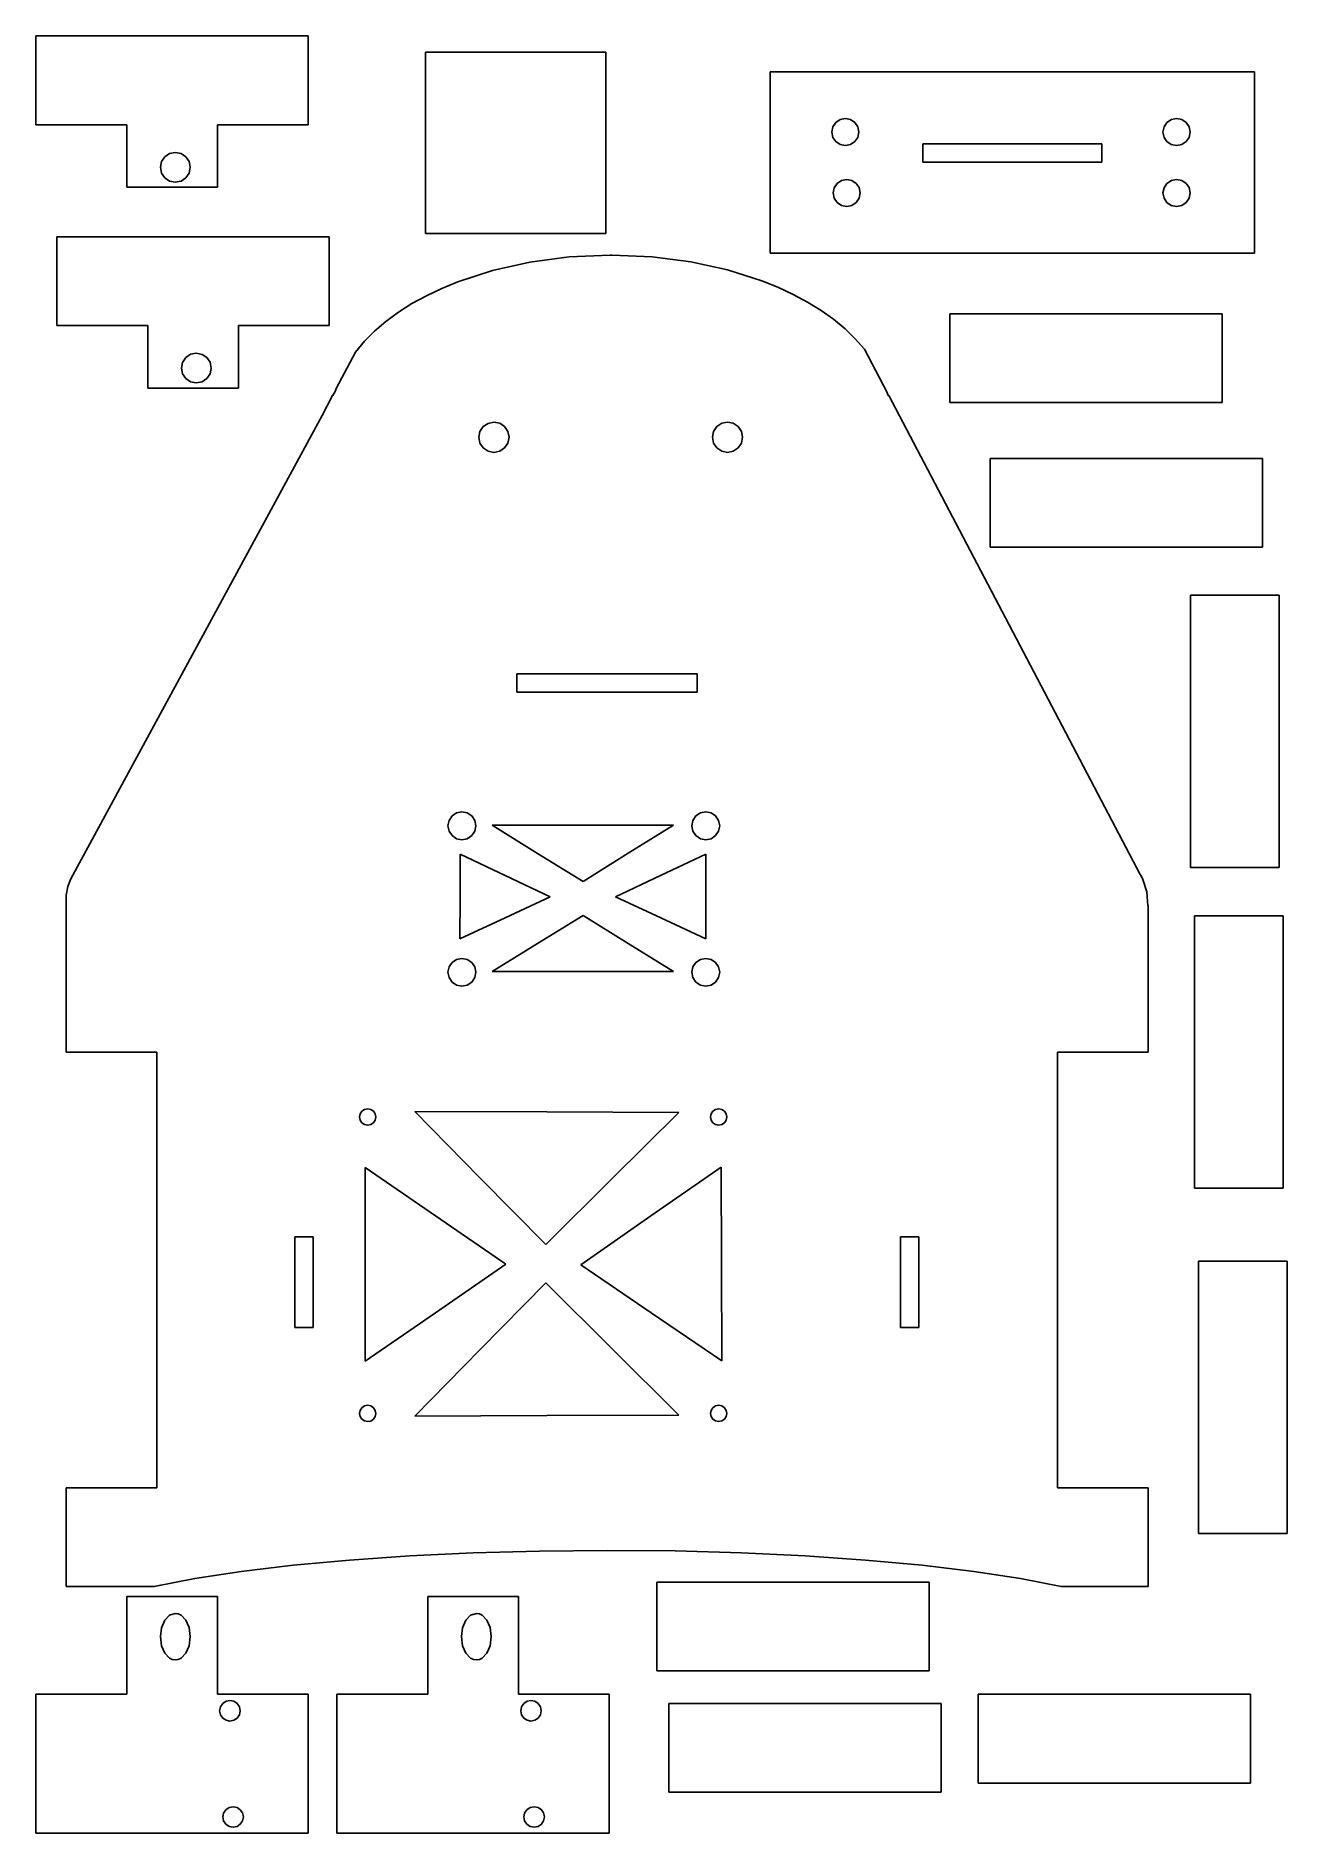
# Model space of a CAD drawing. Extents: x 0 to 207, y 0 to 297.
import ezdxf

# ---------------------------------------------------------------- set-up
doc = ezdxf.new("R2010")
doc.units = 0

msp = doc.modelspace()

# ---------------------------------------------------------------- linework, layer by layer
at = {"layer": 'Calque 1'}
for p, q in [((0, 297), (0, 282.320793)), ((44.99983, 297), (0, 297)), ((44.99983, 282.320793), (44.99983, 297)), ((64.363464, 294.34584), (94.163463, 294.34584)), ((64.363464, 264.34584), (64.363464, 294.34584)), ((94.163463, 294.34584), (94.163463, 264.34584)), ((121.34693, 291.094598), (121.34693, 261.094879)), ((201.3467, 291.094598), (121.34693, 291.094598)), ((201.3467, 261.094879), (201.3467, 291.094598)), ((0, 282.320793), (15.00012, 282.320793)), ((15.00012, 282.320793), (15.00012, 271.999976)), ((30.00023, 271.999976), (30.00023, 282.320793)), ((30.00023, 282.320793), (44.99983, 282.320793)), ((131.680049, 281.975058), (132.165541, 282.701684)), ((132.165541, 282.701684), (132.892167, 283.187175)), ((132.892167, 283.187175), (133.74928, 283.357603)), ((133.74928, 283.357603), (134.60639, 283.187172)), ((133.74928, 283.357603), (133.74928, 283.357603)), ((134.60639, 283.187172), (135.333013, 282.701681)), ((135.333013, 282.701681), (135.818502, 281.975056)), ((186.401259, 281.975058), (186.886751, 282.701684)), ((186.886751, 282.701684), (187.613377, 283.187175)), ((187.613377, 283.187175), (188.47049, 283.357603)), ((188.47049, 283.357603), (189.342132, 283.181503)), ((188.47049, 283.357603), (188.47049, 283.357603)), ((189.342132, 283.181503), (190.053886, 282.701497)), ((190.053886, 282.701497), (190.533725, 281.98963)), ((131.50962, 281.117946), (131.680049, 281.975058)), ((131.685718, 280.2463), (131.50962, 281.117946)), ((132.165724, 279.534542), (131.685718, 280.2463)), ((132.877593, 279.054701), (132.165724, 279.534542)), ((135.33283, 279.534546), (134.620964, 279.054704)), ((135.812833, 280.246302), (135.33283, 279.534546)), ((135.98893, 281.117946), (135.812833, 280.246302)), ((135.818502, 281.975056), (135.98893, 281.117946)), ((146.54695, 279.151141), (176.14669, 279.151141)), ((146.54695, 276.151324), (146.54695, 279.151141)), ((176.14669, 279.151141), (176.14669, 276.151324)), ((186.23083, 281.117946), (186.401259, 281.975058)), ((186.406928, 280.2463), (186.23083, 281.117946)), ((186.886934, 279.534542), (186.406928, 280.2463)), ((187.598803, 279.054701), (186.886934, 279.534542)), ((190.053704, 279.534729), (189.342007, 279.054854)), ((190.533576, 280.246428), (190.053704, 279.534729)), ((190.70962, 281.117946), (190.533576, 280.246428)), ((190.533725, 281.98963), (190.70962, 281.117946)), ((20.5667, 275.299516), (20.754178, 276.242248)), ((20.754178, 276.242248), (21.288177, 277.041458)), ((21.288177, 277.041458), (22.087388, 277.575455)), ((22.087388, 277.575455), (23.03012, 277.762931)), ((23.03012, 277.762931), (23.988852, 277.569234)), ((23.03012, 277.762931), (23.03012, 277.762931)), ((23.988852, 277.569234), (24.771727, 277.041274)), ((24.771727, 277.041274), (25.299523, 276.258289)), ((25.299523, 276.258289), (25.49302, 275.299516)), ((133.74928, 278.878806), (132.877593, 279.054701)), ((134.620964, 279.054704), (133.74928, 278.878806)), ((176.14669, 276.151324), (146.54695, 276.151324)), ((188.47049, 278.878806), (187.598803, 279.054701)), ((189.342007, 279.054854), (188.47049, 278.878806)), ((20.760398, 274.340783), (20.5667, 275.299516)), ((21.288359, 273.557908), (20.760398, 274.340783)), ((22.071346, 273.030112), (21.288359, 273.557908)), ((24.771545, 273.558092), (23.988727, 273.030262)), ((25.299375, 274.340909), (24.771545, 273.558092)), ((25.49302, 275.299516), (25.299375, 274.340909)), ((133.109728, 273.133008), (133.96684, 273.303436)), ((133.96684, 273.303436), (134.838485, 273.127339)), ((133.96684, 273.303436), (133.96684, 273.303436)), ((187.613378, 273.133008), (188.47049, 273.303436)), ((188.47049, 273.303436), (189.342132, 273.127336)), ((188.47049, 273.303436), (188.47049, 273.303436)), ((15.00012, 271.999976), (30.00023, 271.999976)), ((23.03012, 272.836617), (22.071346, 273.030112)), ((23.988727, 273.030262), (23.03012, 272.836617)), ((131.72718, 271.06378), (131.897609, 271.920892)), ((131.903278, 270.192134), (131.72718, 271.06378)), ((131.897609, 271.920892), (132.383101, 272.647517)), ((132.383101, 272.647517), (133.109728, 273.133008)), ((134.838485, 273.127339), (135.550243, 272.647334)), ((135.550243, 272.647334), (136.030083, 271.935466)), ((136.20598, 271.06378), (136.029935, 270.19226)), ((136.030083, 271.935466), (136.20598, 271.06378)), ((186.23083, 271.06378), (186.401259, 271.920892)), ((186.406928, 270.192134), (186.23083, 271.06378)), ((186.401259, 271.920892), (186.886751, 272.647517)), ((186.886751, 272.647517), (187.613378, 273.133008)), ((189.342132, 273.127336), (190.053886, 272.64733)), ((190.053886, 272.64733), (190.533724, 271.935463)), ((190.70962, 271.06378), (190.533576, 270.192262)), ((190.533724, 271.935463), (190.70962, 271.06378)), ((132.383284, 269.480376), (131.903278, 270.192134)), ((133.095153, 269.000535), (132.383284, 269.480376)), ((133.96684, 268.82464), (133.095153, 269.000535)), ((134.83836, 269.000685), (133.96684, 268.82464)), ((135.55006, 269.48056), (134.83836, 269.000685)), ((136.029935, 270.19226), (135.55006, 269.48056)), ((186.886934, 269.480376), (186.406928, 270.192134)), ((187.598803, 269.000535), (186.886934, 269.480376)), ((188.47049, 268.82464), (187.598803, 269.000535)), ((189.342007, 269.000688), (188.47049, 268.82464)), ((190.053704, 269.480563), (189.342007, 269.000688)), ((190.533576, 270.192262), (190.053704, 269.480563)), ((94.163463, 264.34584), (64.363464, 264.34584)), ((3.471089, 263.822952), (3.471089, 249.143745)), ((48.470919, 263.822952), (3.471089, 263.822952)), ((48.470919, 249.143745), (48.470919, 263.822952)), ((81.619295, 259.62806), (75.462202, 258.252842)), ((88.115651, 260.486667), (81.619295, 259.62806)), ((94.864765, 260.795732), (88.115651, 260.486667)), ((95.189285, 260.795732), (94.864765, 260.795732)), ((101.823991, 260.497497), (95.189285, 260.795732)), ((108.218544, 259.667541), (101.823991, 260.497497)), ((114.290135, 258.336722), (108.218544, 259.667541)), ((119.955957, 256.535901), (114.290135, 258.336722)), ((121.34693, 261.094879), (201.3467, 261.094879)), ((69.73088, 256.393944), (67.051917, 255.293406)), ((75.462202, 258.252842), (69.73088, 256.393944)), ((122.610827, 255.468884), (119.955957, 256.535901)), ((125.133201, 254.295937), (122.610827, 255.468884)), ((62.12145, 252.770734), (59.891574, 251.356832)), ((64.511835, 254.084297), (62.12145, 252.770734)), ((67.051917, 255.293406), (64.511835, 254.084297)), ((127.512728, 253.02092), (125.133201, 254.295937)), ((129.739058, 251.64769), (127.512728, 253.02092)), ((57.83302, 249.846709), (55.956603, 248.24448)), ((59.891574, 251.356832), (57.83302, 249.846709)), ((131.801839, 250.180103), (129.739058, 251.64769)), ((133.69072, 248.622018), (131.801839, 250.180103)), ((151.02925, 251.070774), (196.02925, 251.070774)), ((151.02925, 236.416814), (151.02925, 251.070774)), ((196.02925, 251.070774), (196.02925, 236.416814)), ((3.471089, 249.143745), (18.471209, 249.143745)), ((18.471209, 249.143745), (18.471209, 238.822928)), ((33.471319, 238.822928), (33.471319, 249.143745)), ((33.471319, 249.143745), (48.470919, 249.143745)), ((54.273134, 246.554262), (52.793428, 244.780172)), ((55.956603, 248.24448), (54.273134, 246.554262)), ((135.395351, 246.977291), (133.69072, 248.622018)), ((136.90538, 245.249781), (135.395351, 246.977291)), ((24.225267, 243.0652), (24.759266, 243.86441)), ((24.759266, 243.86441), (25.558477, 244.398407)), ((25.558477, 244.398407), (26.501209, 244.585883)), ((26.501209, 244.585883), (27.459941, 244.392186)), ((26.501209, 244.585883), (26.501209, 244.585883)), ((27.459941, 244.392186), (28.242816, 243.864226)), ((28.242816, 243.864226), (28.770612, 243.081241)), ((52.793428, 244.780172), (49.624629, 238.746432)), ((140.67363, 238.073991), (136.90538, 245.249781)), ((24.037789, 242.122468), (24.225267, 243.0652)), ((24.231487, 241.163735), (24.037789, 242.122468)), ((24.759448, 240.38086), (24.231487, 241.163735)), ((28.770464, 241.163861), (28.242634, 240.381044)), ((28.964109, 242.122468), (28.770464, 241.163861)), ((28.770612, 243.081241), (28.964109, 242.122468)), ((18.471209, 238.822928), (33.471319, 238.822928)), ((25.542435, 239.853064), (24.759448, 240.38086)), ((26.501209, 239.659569), (25.542435, 239.853064)), ((27.459816, 239.853214), (26.501209, 239.659569)), ((28.242634, 240.381044), (27.459816, 239.853214)), ((49.009684, 237.575961), (47.287304, 234.296574)), ((49.066524, 237.575961), (49.009684, 237.575961)), ((49.499055, 238.373845), (49.066524, 237.575961)), ((49.624629, 238.746432), (49.499055, 238.373845)), ((140.84106, 237.576347), (140.67363, 238.073991)), ((140.93456, 237.576347), (140.84106, 237.576347)), ((182.48034, 158.46851), (140.93456, 237.576347)), ((196.02925, 236.416814), (151.02925, 236.416814)), ((47.287304, 234.296574), (5.769425, 157.76378)), ((73.173063, 230.688009), (73.369453, 231.661056)), ((73.369453, 231.661056), (73.905113, 232.455699)), ((73.905113, 232.455699), (74.699645, 232.991524)), ((74.699645, 232.991524), (75.672652, 233.188115)), ((75.672652, 233.188115), (76.629417, 232.997834)), ((75.672652, 233.188115), (75.672652, 233.188115)), ((76.629417, 232.997834), (77.440524, 232.455882)), ((77.440524, 232.455882), (77.982476, 231.644774)), ((77.982476, 231.644774), (78.172757, 230.688009)), ((111.77278, 230.688009), (111.96306, 231.644773)), ((111.96306, 231.644773), (112.505011, 232.45588)), ((112.505011, 232.45588), (113.316116, 232.997832)), ((113.316116, 232.997832), (114.27288, 233.188115)), ((114.27288, 233.188115), (115.229647, 232.997835)), ((114.27288, 233.188115), (114.27288, 233.188115)), ((115.229647, 232.997835), (116.040756, 232.455883)), ((116.040756, 232.455883), (116.582709, 231.644776)), ((116.582709, 231.644776), (116.77299, 230.688009)), ((73.369453, 229.714962), (73.173063, 230.688009)), ((73.905113, 228.920319), (73.369453, 229.714962)), ((74.699645, 228.384494), (73.905113, 228.920319)), ((77.440524, 228.920136), (76.629417, 228.378184)), ((77.982476, 229.731244), (77.440524, 228.920136)), ((78.172757, 230.688009), (77.982476, 229.731244)), ((111.96306, 229.731245), (111.77278, 230.688009)), ((112.505011, 228.920138), (111.96306, 229.731245)), ((113.316116, 228.378186), (112.505011, 228.920138)), ((116.040756, 228.920135), (115.229647, 228.378183)), ((116.582709, 229.731242), (116.040756, 228.920135)), ((116.77299, 230.688009), (116.582709, 229.731242)), ((75.672652, 228.187903), (74.699645, 228.384494)), ((76.629417, 228.378184), (75.672652, 228.187903)), ((114.27288, 228.187903), (113.316116, 228.378186)), ((115.229647, 228.378183), (114.27288, 228.187903)), ((157.66466, 227.185265), (202.66466, 227.185265)), ((157.66466, 212.531305), (157.66466, 227.185265)), ((202.66466, 227.185265), (202.66466, 212.531305)), ((202.66466, 212.531305), (157.66466, 212.531305)), ((205.40724, 204.59169), (190.75328, 204.59169)), ((190.75328, 204.59169), (190.75328, 159.59169)), ((205.40724, 159.59169), (205.40724, 204.59169)), ((79.483272, 191.58032), (109.28352, 191.58032)), ((79.483272, 188.5805), (79.483272, 191.58032)), ((109.28352, 191.58032), (109.28352, 188.5805)), ((109.28352, 188.5805), (79.483272, 188.5805)), ((68.083451, 166.49555), (68.264324, 167.390714)), ((68.258505, 165.615314), (68.083451, 166.49555)), ((68.264324, 167.390714), (68.757289, 168.121679)), ((68.757289, 168.121679), (69.488364, 168.614479)), ((69.488364, 168.614479), (70.383569, 168.79515)), ((70.383569, 168.79515), (71.278774, 168.614479)), ((70.383569, 168.79515), (70.383569, 168.79515)), ((71.278774, 168.614479), (72.009849, 168.121679)), ((72.009849, 168.121679), (72.502814, 167.390714)), ((72.502814, 167.390714), (72.683687, 166.49555)), ((72.683687, 166.49555), (72.508633, 165.615314)), ((75.390498, 166.57926), (90.374075, 166.58726)), ((82.902185, 161.94853), (75.390498, 166.57926)), ((90.374075, 166.58726), (105.35767, 166.5958)), ((105.35767, 166.5958), (97.885765, 161.9568)), ((108.38332, 166.49555), (108.564193, 167.390714)), ((108.558374, 165.615314), (108.38332, 166.49555)), ((108.564193, 167.390714), (109.057158, 168.121679)), ((109.057158, 168.121679), (109.788235, 168.61448)), ((109.788235, 168.61448), (110.68344, 168.79515)), ((110.68344, 168.79515), (111.578645, 168.61448)), ((110.68344, 168.79515), (110.68344, 168.79515)), ((111.578645, 168.61448), (112.309722, 168.121679)), ((112.309722, 168.121679), (112.802687, 167.390714)), ((112.802687, 167.390714), (112.98356, 166.49555)), ((112.98356, 166.49555), (112.808506, 165.615314)), ((68.757105, 164.869085), (68.258505, 165.615314)), ((69.503333, 164.370485), (68.757105, 164.869085)), ((70.383569, 164.19543), (69.503333, 164.370485)), ((71.263805, 164.370485), (70.383569, 164.19543)), ((72.010033, 164.869085), (71.263805, 164.370485)), ((72.508633, 165.615314), (72.010033, 164.869085)), ((109.056974, 164.869084), (108.558374, 165.615314)), ((109.803204, 164.370484), (109.056974, 164.869084)), ((110.68344, 164.19543), (109.803204, 164.370484)), ((111.563676, 164.370484), (110.68344, 164.19543)), ((112.309906, 164.869084), (111.563676, 164.370484)), ((112.808506, 165.615314), (112.309906, 164.869084)), ((70.076615, 154.80065), (70.08953, 161.80022)), ((70.08953, 161.80022), (77.530419, 158.29088)), ((90.413875, 157.31781), (82.902185, 161.94853)), ((97.885765, 161.9568), (90.413875, 157.31781)), ((103.22389, 158.29088), (110.66535, 161.80022)), ((110.66535, 161.80022), (110.67825, 154.80065)), ((5.769425, 157.76378), (5.28258, 156.456245)), ((77.530419, 158.29088), (84.971305, 154.78153)), ((95.782995, 154.78153), (103.22389, 158.29088)), ((182.47334, 158.46451), (182.48034, 158.46851)), ((182.60822, 158.22525), (182.47334, 158.46451)), ((182.91518, 157.64079), (182.60822, 158.22525)), ((183.57705, 155.589389), (182.91518, 157.64079)), ((190.75328, 159.59169), (205.40724, 159.59169)), ((5.28258, 156.456245), (4.995829, 155.02906)), ((4.995829, 155.02906), (4.995829, 153.76815)), ((70.063175, 147.80056), (70.076615, 154.80065)), ((84.971305, 154.78153), (77.5175, 151.2913)), ((103.23732, 151.2913), (95.782995, 154.78153)), ((110.67825, 154.80065), (110.69165, 147.80056)), ((183.75182, 153.2886), (183.57705, 155.589389)), ((4.995829, 153.76815), (4.972569, 153.72375)), ((4.972569, 153.72375), (4.972569, 129.09425)), ((82.902185, 147.05433), (90.413875, 151.68559)), ((90.413875, 151.68559), (97.885765, 147.0466)), ((183.79422, 153.3103), (183.75182, 153.2886)), ((183.79422, 129.09421), (183.79422, 153.3103)), ((191.41683, 106.6418), (191.41683, 151.6418)), ((191.41683, 151.6418), (206.07079, 151.6418)), ((206.07079, 151.6418), (206.07079, 106.6418)), ((77.5175, 151.2913), (70.063175, 147.80056)), ((110.69165, 147.80056), (103.23732, 151.2913)), ((75.390498, 142.42361), (82.902185, 147.05433)), ((97.885765, 147.0466), (105.35767, 142.40761)), ((68.083451, 142.29547), (68.258505, 143.175706)), ((68.258505, 143.175706), (68.757105, 143.921935)), ((68.757105, 143.921935), (69.503333, 144.420535)), ((69.503333, 144.420535), (70.383569, 144.59559)), ((70.383569, 144.59559), (71.263805, 144.420535)), ((70.383569, 144.59559), (70.383569, 144.59559)), ((71.263805, 144.420535), (72.010033, 143.921935)), ((72.010033, 143.921935), (72.508633, 143.175706)), ((72.508633, 143.175706), (72.683687, 142.29547)), ((108.38332, 142.29547), (108.558374, 143.175706)), ((108.558374, 143.175706), (109.056974, 143.921936)), ((109.056974, 143.921936), (109.803204, 144.420536)), ((109.803204, 144.420536), (110.68344, 144.59559)), ((110.68344, 144.59559), (111.563676, 144.420536)), ((110.68344, 144.59559), (110.68344, 144.59559)), ((111.563676, 144.420536), (112.309906, 143.921936)), ((112.309906, 143.921936), (112.808506, 143.175706)), ((112.808506, 143.175706), (112.98356, 142.29547)), ((68.258505, 141.415234), (68.083451, 142.29547)), ((68.757105, 140.669005), (68.258505, 141.415234)), ((69.503333, 140.170405), (68.757105, 140.669005)), ((70.383569, 139.99535), (69.503333, 140.170405)), ((71.263805, 140.170405), (70.383569, 139.99535)), ((72.010033, 140.669005), (71.263805, 140.170405)), ((72.508633, 141.415234), (72.010033, 140.669005)), ((72.683687, 142.29547), (72.508633, 141.415234)), ((90.374075, 142.41561), (75.390498, 142.42361)), ((105.35767, 142.40761), (90.374075, 142.41561)), ((108.558374, 141.415234), (108.38332, 142.29547)), ((109.056974, 140.669004), (108.558374, 141.415234)), ((109.803204, 140.170404), (109.056974, 140.669004)), ((110.68344, 139.99535), (109.803204, 140.170404)), ((111.563676, 140.170404), (110.68344, 139.99535)), ((112.309906, 140.669004), (111.563676, 140.170404)), ((112.808506, 141.415234), (112.309906, 140.669004)), ((112.98356, 142.29547), (112.808506, 141.415234)), ((4.972569, 129.09425), (19.972171, 129.09425)), ((19.972171, 129.09425), (19.972171, 57.09606)), ((168.79462, 57.09606), (168.79462, 129.09421)), ((168.79462, 129.09421), (183.79422, 129.09421)), ((53.472973, 118.40339), (53.575629, 118.920056)), ((53.575629, 118.920056), (53.868198, 119.358103)), ((53.868198, 119.358103), (54.306135, 119.650838)), ((54.306135, 119.650838), (54.822762, 119.75369)), ((54.822762, 119.75369), (55.339548, 119.650986)), ((54.822762, 119.75369), (54.822762, 119.75369)), ((55.339548, 119.650986), (55.777659, 119.358286)), ((55.777659, 119.358286), (56.070361, 118.920175)), ((56.070361, 118.920175), (56.173067, 118.40339)), ((62.601615, 119.30462), (84.420955, 119.21522)), ((73.423177, 108.30424), (62.601615, 119.30462)), ((84.420955, 119.21522), (106.2403, 119.12632)), ((106.2403, 119.12632), (95.242515, 108.21536)), ((111.47306, 118.40339), (111.575715, 118.920054)), ((111.575715, 118.920054), (111.868282, 119.3581)), ((111.868282, 119.3581), (112.306216, 119.650836)), ((112.306216, 119.650836), (112.82284, 119.75369)), ((112.82284, 119.75369), (113.339467, 119.650838)), ((112.82284, 119.75369), (112.82284, 119.75369)), ((113.339467, 119.650838), (113.777404, 119.358104)), ((113.777404, 119.358104), (114.069974, 118.920056)), ((114.069974, 118.920056), (114.17263, 118.40339)), ((53.579102, 117.878028), (53.472973, 118.40339)), ((53.868378, 117.449006), (53.579102, 117.878028)), ((54.2974, 117.159729), (53.868378, 117.449006)), ((54.822762, 117.0536), (54.2974, 117.159729)), ((55.33943, 117.156255), (54.822762, 117.0536)), ((55.777479, 117.448824), (55.33943, 117.156255)), ((56.070215, 117.886761), (55.777479, 117.448824)), ((56.173067, 118.40339), (56.070215, 117.886761)), ((111.579188, 117.87803), (111.47306, 118.40339)), ((111.868462, 117.449009), (111.579188, 117.87803)), ((112.297481, 117.159732), (111.868462, 117.449009)), ((112.82284, 117.0536), (112.297481, 117.159732)), ((113.348203, 117.159729), (112.82284, 117.0536)), ((113.777224, 117.449006), (113.348203, 117.159729)), ((114.066501, 117.878027), (113.777224, 117.449006)), ((114.17263, 118.40339), (114.066501, 117.878027)), ((54.384545, 110.06593), (66.006058, 102.05815)), ((54.391815, 94.06588), (54.384545, 110.06593)), ((101.62878, 102.03901), (113.21972, 110.09743)), ((113.21972, 110.09743), (113.27402, 94.09738)), ((84.245255, 97.3044), (73.423177, 108.30424)), ((95.242515, 108.21536), (84.245255, 97.3044)), ((206.07079, 106.6418), (191.41683, 106.6418)), ((66.006058, 102.05815), (77.627571, 94.05037)), ((90.038265, 93.98007), (101.62878, 102.03901)), ((42.798172, 98.60152), (45.798506, 98.60152)), ((42.798172, 83.6014), (42.798172, 98.60152)), ((45.798506, 98.60152), (45.798506, 83.6014)), ((142.87734, 98.60152), (145.87767, 98.60152)), ((142.87734, 83.6014), (142.87734, 98.60152)), ((145.87767, 98.60152), (145.87767, 83.6014)), ((54.399015, 78.06582), (54.391815, 94.06588)), ((77.627571, 94.05037), (66.013293, 86.0581)), ((101.68355, 86.03896), (90.038265, 93.98007)), ((113.27402, 94.09738), (113.32832, 78.09732)), ((192.08035, 49.57036), (192.08035, 94.57036)), ((192.08035, 94.57036), (206.73431, 94.57036)), ((206.73431, 94.57036), (206.73431, 49.57036)), ((73.423177, 79.97214), (84.245255, 90.97201)), ((84.245255, 90.97201), (95.242515, 80.06105)), ((45.798506, 83.6014), (42.798172, 83.6014)), ((66.013293, 86.0581), (54.399015, 78.06582)), ((113.32832, 78.09732), (101.68355, 86.03896)), ((145.87767, 83.6014), (142.87734, 83.6014)), ((62.601615, 68.97178), (73.423177, 79.97214)), ((95.242515, 80.06105), (106.2403, 69.15008)), ((53.472973, 69.4033), (53.575629, 69.919966)), ((53.579102, 68.877938), (53.472973, 69.4033)), ((53.575629, 69.919966), (53.868198, 70.358013)), ((53.868378, 68.448916), (53.579102, 68.877938)), ((53.868198, 70.358013), (54.306135, 70.650748)), ((54.2974, 68.159639), (53.868378, 68.448916)), ((54.306135, 70.650748), (54.822762, 70.7536)), ((54.822762, 70.7536), (55.339548, 70.650896)), ((54.822762, 70.7536), (54.822762, 70.7536)), ((55.777479, 68.448734), (55.33943, 68.156165)), ((55.339548, 70.650896), (55.777659, 70.358196)), ((56.070215, 68.886671), (55.777479, 68.448734)), ((55.777659, 70.358196), (56.070361, 69.920085)), ((56.173067, 69.4033), (56.070215, 68.886671)), ((56.070361, 69.920085), (56.173067, 69.4033)), ((84.420955, 69.06118), (62.601615, 68.97178)), ((106.2403, 69.15008), (84.420955, 69.06118)), ((111.47306, 69.4033), (111.575715, 69.919964)), ((111.579188, 68.87794), (111.47306, 69.4033)), ((111.575715, 69.919964), (111.868282, 70.35801)), ((111.868462, 68.448919), (111.579188, 68.87794)), ((111.868282, 70.35801), (112.306216, 70.650746)), ((112.297481, 68.159642), (111.868462, 68.448919)), ((112.306216, 70.650746), (112.82284, 70.7536)), ((112.82284, 70.7536), (113.339467, 70.650748)), ((112.82284, 70.7536), (112.82284, 70.7536)), ((113.339467, 70.650748), (113.777404, 70.358014)), ((113.777224, 68.448916), (113.348203, 68.159639)), ((114.066501, 68.877937), (113.777224, 68.448916)), ((113.777404, 70.358014), (114.069974, 69.919966)), ((114.17263, 69.4033), (114.066501, 68.877937)), ((114.069974, 69.919966), (114.17263, 69.4033)), ((54.822762, 68.05351), (54.2974, 68.159639)), ((55.33943, 68.156165), (54.822762, 68.05351)), ((112.82284, 68.05351), (112.297481, 68.159642)), ((113.348203, 68.159639), (112.82284, 68.05351)), ((19.972171, 57.09606), (4.972574, 57.09606)), ((4.972574, 57.09606), (4.972574, 40.79576)), ((183.79422, 57.09606), (168.79462, 57.09606)), ((183.79422, 40.79576), (183.79422, 57.09606)), ((206.73431, 49.57036), (192.08035, 49.57036)), ((42.486899, 44.328001), (51.804181, 45.186564)), ((51.804181, 45.186564), (61.767666, 45.87064)), ((61.767666, 45.87064), (72.264406, 46.371192)), ((72.264406, 46.371192), (83.181458, 46.679184)), ((83.181458, 46.679184), (94.405875, 46.78558)), ((94.405875, 46.78558), (105.648268, 46.681294)), ((105.648268, 46.681294), (116.583941, 46.374754)), ((116.583941, 46.374754), (127.099401, 45.875022)), ((127.099401, 45.875022), (137.081157, 45.191164)), ((137.081157, 45.191164), (146.415717, 44.332244)), ((19.541711, 40.79576), (26.242718, 42.123563)), ((26.242718, 42.123563), (33.928762, 43.303989)), ((33.928762, 43.303989), (42.486899, 44.328001)), ((146.415717, 44.332244), (154.989588, 43.307328)), ((154.989588, 43.307328), (162.68928, 42.125478)), ((162.68928, 42.125478), (169.4013, 40.79576)), ((4.972574, 40.79576), (19.541711, 40.79576)), ((15.000118, 39.15527), (15.000118, 23.02344)), ((30.000236, 39.15527), (15.000118, 39.15527)), ((15.000118, 39.15527), (15.000118, 39.15527)), ((30.000236, 23.02344), (30.000236, 39.15527)), ((64.741816, 39.15527), (64.741816, 23.02344)), ((79.741934, 39.15527), (64.741816, 39.15527)), ((79.741934, 23.02344), (79.741934, 39.15527)), ((102.59075, 41.51785), (147.59075, 41.51785)), ((102.59075, 26.86389), (102.59075, 41.51785)), ((147.59075, 41.51785), (147.59075, 26.86389)), ((169.4013, 40.79576), (183.79422, 40.79576)), ((21.288174, 35.253587), (22.087385, 36.088246)), ((22.087385, 36.088246), (23.030119, 36.38128)), ((23.030119, 36.38128), (23.526518, 36.30295)), ((23.030119, 36.38128), (23.030119, 36.38128)), ((23.526518, 36.30295), (23.988854, 36.078523)), ((23.988854, 36.078523), (24.77173, 35.253301)), ((71.029872, 35.253587), (71.829083, 36.088246)), ((71.829083, 36.088246), (72.771817, 36.38128)), ((72.771817, 36.38128), (73.268216, 36.30295)), ((72.771817, 36.38128), (72.771817, 36.38128)), ((73.268216, 36.30295), (73.730552, 36.078523)), ((73.730552, 36.078523), (74.513428, 35.253301)), ((20.566703, 32.53087), (20.754177, 34.004392)), ((20.754177, 34.004392), (21.288174, 35.253587)), ((24.77173, 35.253301), (25.299525, 34.029466)), ((25.299525, 34.029466), (25.493018, 32.53087)), ((70.308401, 32.53087), (70.495875, 34.004392)), ((70.495875, 34.004392), (71.029872, 35.253587)), ((74.513428, 35.253301), (75.041223, 34.029466)), ((75.041223, 34.029466), (75.234716, 32.53087)), ((20.760438, 31.032409), (20.566703, 32.53087)), ((21.288407, 29.808819), (20.760438, 31.032409)), ((22.071378, 28.98391), (21.288407, 29.808819)), ((24.771497, 29.809105), (23.988694, 28.984143)), ((25.299335, 31.032605), (24.771497, 29.809105)), ((25.493018, 32.53087), (25.299335, 31.032605)), ((70.502136, 31.032409), (70.308401, 32.53087)), ((71.030105, 29.808819), (70.502136, 31.032409)), ((71.813076, 28.98391), (71.030105, 29.808819)), ((74.513195, 29.809105), (73.730392, 28.984143)), ((75.041033, 31.032605), (74.513195, 29.809105)), ((75.234716, 32.53087), (75.041033, 31.032605)), ((22.533729, 28.759651), (22.071378, 28.98391)), ((23.030119, 28.68149), (22.533729, 28.759651)), ((23.526429, 28.759792), (23.030119, 28.68149)), ((23.988694, 28.984143), (23.526429, 28.759792)), ((72.275427, 28.759651), (71.813076, 28.98391)), ((72.771817, 28.68149), (72.275427, 28.759651)), ((73.268127, 28.759792), (72.771817, 28.68149)), ((73.730392, 28.984143), (73.268127, 28.759792)), ((147.59075, 26.86389), (102.59075, 26.86389)), ((15.000118, 23.02344), (0, 23.02344)), ((0, 23.02344), (0, 0.07911)), ((44.999837, 23.02344), (30.000236, 23.02344)), ((30.35732, 20.29028), (30.486697, 20.940924)), ((30.486697, 20.940924), (30.85524, 21.492513)), ((30.85524, 21.492513), (31.406831, 21.861055)), ((31.406831, 21.861055), (32.057475, 21.99043)), ((32.057475, 21.99043), (32.708119, 21.861055)), ((32.057475, 21.99043), (32.057475, 21.99043)), ((32.708119, 21.861055), (33.259709, 21.492513)), ((33.259709, 21.492513), (33.628253, 20.940923)), ((33.628253, 20.940923), (33.757629, 20.29028)), ((44.999837, 0.07911), (44.999837, 23.02344)), ((64.741816, 23.02344), (49.741692, 23.02344)), ((49.741692, 23.02344), (49.741692, 0.07911)), ((94.741535, 23.02344), (79.741934, 23.02344)), ((80.099018, 20.29028), (80.228395, 20.940924)), ((80.228395, 20.940924), (80.596938, 21.492513)), ((80.596938, 21.492513), (81.148529, 21.861055)), ((81.148529, 21.861055), (81.799173, 21.99043)), ((81.799173, 21.99043), (82.449817, 21.861055)), ((81.799173, 21.99043), (81.799173, 21.99043)), ((82.449817, 21.861055), (83.001407, 21.492513)), ((83.001407, 21.492513), (83.369951, 20.940923)), ((83.369951, 20.940923), (83.499327, 20.29028)), ((94.741535, 0.07911), (94.741535, 23.02344)), ((104.58138, 21.48758), (149.58138, 21.48758)), ((104.58138, 6.83362), (104.58138, 21.48758)), ((149.58138, 21.48758), (149.58138, 6.83362)), ((155.67404, 23.00327), (200.67404, 23.00327)), ((155.67404, 8.34931), (155.67404, 23.00327)), ((200.67404, 23.00327), (200.67404, 8.34931)), ((30.486694, 19.639633), (30.35732, 20.29028)), ((30.855237, 19.08804), (30.486694, 19.639633)), ((31.406829, 18.719496), (30.855237, 19.08804)), ((32.057475, 18.59012), (31.406829, 18.719496)), ((32.708121, 18.719496), (32.057475, 18.59012)), ((33.259713, 19.088041), (32.708121, 18.719496)), ((33.628255, 19.639633), (33.259713, 19.088041)), ((33.757629, 20.29028), (33.628255, 19.639633)), ((80.228392, 19.639633), (80.099018, 20.29028)), ((80.596935, 19.08804), (80.228392, 19.639633)), ((81.148527, 18.719496), (80.596935, 19.08804)), ((81.799173, 18.59012), (81.148527, 18.719496)), ((82.449819, 18.719496), (81.799173, 18.59012)), ((83.001411, 19.088041), (82.449819, 18.719496)), ((83.369953, 19.639633), (83.001411, 19.088041)), ((83.499327, 20.29028), (83.369953, 19.639633)), ((149.58138, 6.83362), (104.58138, 6.83362)), ((200.67404, 8.34931), (155.67404, 8.34931)), ((30.870984, 2.73682), (31.000358, 3.387467)), ((31.000358, 3.387467), (31.368901, 3.93906)), ((31.368901, 3.93906), (31.920493, 4.307604)), ((31.920493, 4.307604), (32.571139, 4.43698)), ((32.571139, 4.43698), (33.232778, 4.303265)), ((32.571139, 4.43698), (32.571139, 4.43698)), ((33.232778, 4.303265), (33.773042, 3.938877)), ((33.773042, 3.938877), (34.137264, 3.3985)), ((34.137264, 3.3985), (34.270776, 2.73682)), ((80.612682, 2.73682), (80.742056, 3.387467)), ((80.742056, 3.387467), (81.110599, 3.93906)), ((81.110599, 3.93906), (81.662191, 4.307604)), ((81.662191, 4.307604), (82.312837, 4.43698)), ((82.312837, 4.43698), (82.974476, 4.303265)), ((82.312837, 4.43698), (82.312837, 4.43698)), ((82.974476, 4.303265), (83.51474, 3.938877)), ((83.51474, 3.938877), (83.878962, 3.3985)), ((83.878962, 3.3985), (84.012474, 2.73682)), ((0, 0.07911), (44.999837, 0.07911)), ((31.000361, 2.086176), (30.870984, 2.73682)), ((31.368904, 1.534587), (31.000361, 2.086176)), ((31.920495, 1.166045), (31.368904, 1.534587)), ((32.571139, 1.03667), (31.920495, 1.166045)), ((33.232776, 1.170384), (32.571139, 1.03667)), ((33.773039, 1.53477), (33.232776, 1.170384)), ((34.137262, 2.075143), (33.773039, 1.53477)), ((34.270776, 2.73682), (34.137262, 2.075143)), ((49.741692, 0.07911), (94.741535, 0.07911)), ((80.742059, 2.086176), (80.612682, 2.73682)), ((81.110602, 1.534587), (80.742059, 2.086176)), ((81.662193, 1.166045), (81.110602, 1.534587)), ((82.312837, 1.03667), (81.662193, 1.166045)), ((82.974474, 1.170384), (82.312837, 1.03667)), ((83.514737, 1.53477), (82.974474, 1.170384)), ((83.87896, 2.075143), (83.514737, 1.53477)), ((84.012474, 2.73682), (83.87896, 2.075143))]:
    msp.add_line(p, q, dxfattribs=at)

doc.saveas('drawing.dxf')
